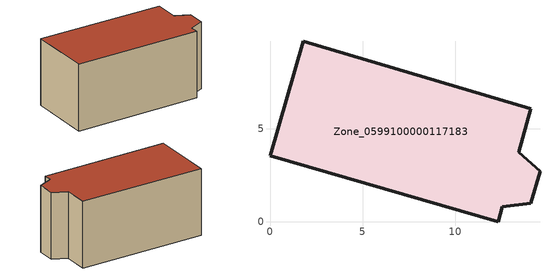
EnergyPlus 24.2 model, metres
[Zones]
Zone_0599100000117183
 floor ground (C_G): 12.33,0 0,3.54 1.8,9.72 14.07,6.09 13.42,3.73 14.58,2.72 14.09,0.99 12.54,0.81 z0
 wall outside (C_F): 0,3.54 12.33,0 12.54,0.81 14.09,0.99 14.58,2.72 13.42,3.73 14.07,6.09 1.8,9.72 0,3.54 z0:6.76
 roof outside (C_R): 14.07,6.09 1.8,9.72 0,3.54 12.33,0 12.54,0.81 14.09,0.99 14.58,2.72 13.42,3.73 z6.76
[BUILDING]
Pand.0599100000117183: North Axis=0; Terrain=City; Loads Convergence Tolerance Value=0.04; Temperature Convergence Tolerance Value=0.4; Solar Distribution=FullExterior; Maximum Number of Warmup Days=25; Minimum Number of Warmup Days=1
[Site:Location]
Rotterdam.The.Hague.AP_ZH_NLD Design_Conditions: Latitude=51.96; Longitude=4.45; Time Zone=1; Elevation=-4.5
[SITE:GROUNDTEMPERATURE:BUILDINGSURFACE]
18, 18, 18, 18, 18, 18, 18, 18, 18, 18, 18, 18
[MATERIAL] Thermal Absorptance=0.9; Solar Absorptance=0.7; Visible Absorptance=0.7
Name | Roughness | Thickness | Conductivity | Density | Specific Heat
G.TC.1946 | MediumSmooth | 0.15 | 1 | 540 | 1210
F.TC.1946 | Rough | 0.3 | 0.857143 | 1920 | 840
R.TC.1946 | MediumRough | 0.2 | 0.909091 | 1500 | 1000
[CONSTRUCTION]
C_G: G.TC.1946
C_F: F.TC.1946
C_R: R.TC.1946
[ZONE]
Zone_0599100000117183: Type=1; Multiplier=1; Ceiling Height=Autocalculate; Volume=Autocalculate; Floor Area=autocalculate; Part of Total Floor Area=Yes
[ZONEINFILTRATION:DESIGNFLOWRATE]
Infil_Zone_0599100000117183: Zone or ZoneList or Space or SpaceList=Zone_0599100000117183; Schedule=AlwaysOn; Design Flow Rate Calculation Method=Flow/Area; Flow Rate per Floor Area=0.003; Constant Term Coefficient=1; Temperature Term Coefficient=0; Velocity Term Coefficient=0; Velocity Squared Term Coefficient=0
[HVACTEMPLATE:ZONE:IDEALLOADSAIRSYSTEM]
Zone_0599100000117183: Maximum Heating Supply Air Temperature=50; Minimum Cooling Supply Air Temperature=13; Maximum Heating Supply Air Humidity Ratio=0.0156; Minimum Cooling Supply Air Humidity Ratio=0.0077; Heating Limit=NoLimit; Cooling Limit=NoLimit; Dehumidification Control Type=ConstantSensibleHeatRatio; Cooling Sensible Heat Ratio=0.7; Dehumidification Setpoint=60; Humidification Control Type=None; Humidification Setpoint=30; Outdoor Air Method=None; Outdoor Air Flow Rate per Person=0.00944; Outdoor Air Flow Rate per Zone Floor Area=0; Outdoor Air Flow Rate per Zone=0; Demand Controlled Ventilation Type=None; Outdoor Air Economizer Type=NoEconomizer; Heat Recovery Type=None; Sensible Heat Recovery Effectiveness=0.7; Latent Heat Recovery Effectiveness=0.65
[ZONECONTROL:THERMOSTAT]
ThermostatControl_Zone_0599100000117183: Zone or ZoneList=Zone_0599100000117183; Control Type Schedule=DualSetpointControlType; Control 1=Thermostat_Zone_0599100000117183; Temperature Difference Between Cutout And Setpoint=0
[THERMOSTATSETPOINT:DUALSETPOINT]
Thermostat_Zone_0599100000117183: Heating Setpoint Temperature Schedule=HeatingSetpoint_Zone_0599100000117183; Cooling Setpoint Temperature Schedule=CoolingSetpoint_Zone_0599100000117183
[SCHEDULE:COMPACT]
HeatingSetpoint_Zone_0599100000117183: Through: 12/31, For: AllDays, Until: 24:00, 21
CoolingSetpoint_Zone_0599100000117183: Through: 12/31, For: AllDays, Until: 24:00, 24
DualSetpointControlType: Through: 12/31, For: AllDays, Until: 24:00, 4
AlwaysOn: Through: 12/31, For: AllDays, Until: 24:00, 1
